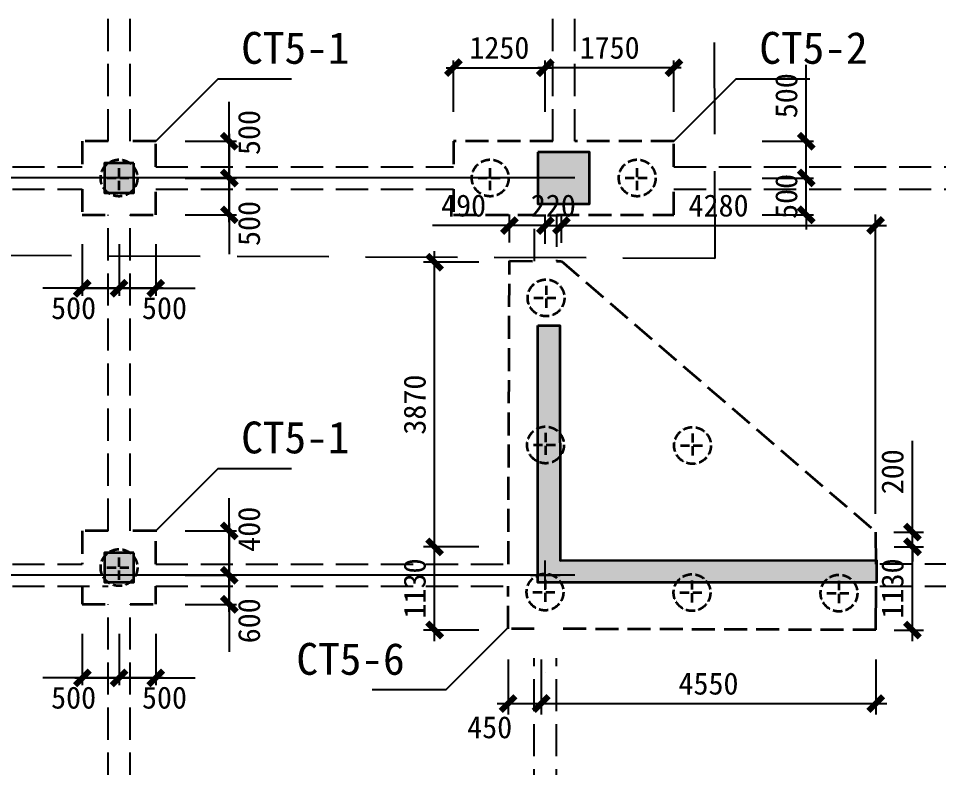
# Model space of a CAD drawing. Header units: millimetres. Extents: x -8252 to 341964, y -299084 to 206355.
# Drawn here: x 151364 to 163884, y 10300 to 20486 of the extents above; entities that cross this region are included whole.
import ezdxf

# ---------------------------------------------------------------- set-up
doc = ezdxf.new("R2010")
doc.units = ezdxf.units.MM
doc.header["$LTSCALE"] = 500
doc.header["$PDMODE"] = 2
doc.header["$PDSIZE"] = 200
doc.linetypes.add('DASH', pattern=[0.35, 0.25, -0.1])
doc.linetypes.add('DASHDOT', pattern=[25.4, 12.7, -6.35, 0, -6.35])
for name, color, linetype in [('dim____', 70, 'Continuous'), ('DOTE', 20, 'DASHDOT'), ('txt', 7, 'Continuous')]:
    doc.layers.add(name, color=color, linetype=linetype)
for name, color, linetype, lineweight in [('kz', 50, 'Continuous', 25), ('s117', 4, 'Continuous', 25), ('s121', 2, 'Continuous', 35), ('shear_wall', 100, 'Continuous', 25), ('zkz', 200, 'Continuous', 35)]:
    doc.layers.add(name, color=color, linetype=linetype, lineweight=lineweight)
doc.styles.add('宋体', font='')
doc.styles.get('宋体').set_extended_font_data('宋体')
doc.dimstyles.new('ISO-25', dxfattribs={"dimtxt": 2.5, "dimasz": 2.5, "dimexe": 1.25, "dimexo": 0.625, "dimtad": 1, "dimtxsty": 'Standard', "dimcen": 2.5, "dimadec": 0, "dimazin": 0, "dimtfac": 1, "dimtmove": 0, "dimatfit": 3, "dimfxl": 1, "dimarcsym": 0})

# ---------------------------------------------------------------- blocks, each defined once
blk = doc.blocks.new('_ArchTick')
at = {"color": 0, "linetype": 'ByBlock', "const_width": 0.4}
blk.add_lwpolyline([(-0.5, -0.5), (0.5, 0.5)], dxfattribs=at)
blk = doc.blocks.new('*D124')
at = {"layer": 'Defpoints', "color": 0, "transparency": 16777216}
for p in [(153233, 18316), (154233, 18316), (153233, 17816)]:
    blk.add_point(p, dxfattribs=at)
at = {"layer": 'dim____', "color": 0, "lineweight": -2, "transparency": 16777216}
for p, q in [((154233, 18316), (154233, 19353)), ((153633, 18316), (154333, 18316)), ((154233, 17716), (154233, 18316)), ((153633, 17816), (154333, 17816))]:
    blk.add_line(p, q, dxfattribs=at)
at = {"layer": 'dim____', "color": 0, "lineweight": -2, "transparency": 16777216, "xscale": 200, "yscale": 200, "zscale": 200}
for p, rotation in [((154233, 18316), 90), ((154233, 17816), 270)]:
    blk.add_blockref('_ArchTick', p, dxfattribs=dict(at, rotation=rotation))
at = {"layer": 'dim____', "color": 7, "transparency": 16777216, "insert": (154503, 18935), "char_height": 300, "attachment_point": 5, "rotation": 90, "style": '宋体'}
blk.add_mtext('500', dxfattribs=at)
blk = doc.blocks.new('*D125')
at = {"layer": 'Defpoints', "color": 0, "transparency": 16777216}
for p in [(153233, 18816), (153233, 18316), (154233, 18316)]:
    blk.add_point(p, dxfattribs=at)
at = {"layer": 'dim____', "color": 0, "lineweight": -2, "transparency": 16777216}
for p, q in [((154233, 18916), (154233, 18316)), ((153633, 18816), (154333, 18816)), ((153633, 18316), (154333, 18316)), ((154233, 18316), (154233, 17280))]:
    blk.add_line(p, q, dxfattribs=at)
at = {"layer": 'dim____', "color": 0, "lineweight": -2, "transparency": 16777216, "xscale": 200, "yscale": 200, "zscale": 200}
for p, rotation in [((154233, 18816), 90), ((154233, 18316), 270)]:
    blk.add_blockref('_ArchTick', p, dxfattribs=dict(at, rotation=rotation))
at = {"layer": 'dim____', "color": 7, "transparency": 16777216, "insert": (154503, 17698), "char_height": 300, "attachment_point": 5, "rotation": 90, "style": '宋体'}
blk.add_mtext('500', dxfattribs=at)
blk = doc.blocks.new('*D126')
at = {"layer": 'Defpoints', "color": 0, "transparency": 16777216}
for p in [(152233, 17816), (152733, 17816), (152733, 16816)]:
    blk.add_point(p, dxfattribs=at)
at = {"layer": 'dim____', "color": 0, "lineweight": -2, "transparency": 16777216}
for p, q in [((152233, 17416), (152233, 16716)), ((152733, 17416), (152733, 16716)), ((152133, 16816), (152733, 16816)), ((152733, 16816), (153770, 16816))]:
    blk.add_line(p, q, dxfattribs=at)
at = {"layer": 'dim____', "color": 0, "lineweight": -2, "transparency": 16777216, "xscale": 200, "yscale": 200, "zscale": 200, "rotation": 180}
blk.add_blockref('_ArchTick', (152233, 16816), dxfattribs=at)
at = {"layer": 'dim____', "color": 0, "lineweight": -2, "transparency": 16777216, "xscale": 200, "yscale": 200, "zscale": 200}
blk.add_blockref('_ArchTick', (152733, 16816), dxfattribs=at)
at = {"layer": 'dim____', "color": 7, "transparency": 16777216, "insert": (153351, 16546), "char_height": 300, "attachment_point": 5, "style": '宋体'}
blk.add_mtext('500', dxfattribs=at)
blk = doc.blocks.new('*D127')
at = {"layer": 'Defpoints', "color": 0, "transparency": 16777216}
for p in [(152733, 17816), (153233, 17816), (152733, 16816)]:
    blk.add_point(p, dxfattribs=at)
at = {"layer": 'dim____', "color": 0, "lineweight": -2, "transparency": 16777216}
for p, q in [((152733, 17416), (152733, 16716)), ((153233, 17416), (153233, 16716)), ((152733, 16816), (151696, 16816)), ((153333, 16816), (152733, 16816))]:
    blk.add_line(p, q, dxfattribs=at)
at = {"layer": 'dim____', "color": 0, "lineweight": -2, "transparency": 16777216, "xscale": 200, "yscale": 200, "zscale": 200, "rotation": 180}
blk.add_blockref('_ArchTick', (152733, 16816), dxfattribs=at)
at = {"layer": 'dim____', "color": 0, "lineweight": -2, "transparency": 16777216, "xscale": 200, "yscale": 200, "zscale": 200}
blk.add_blockref('_ArchTick', (153233, 16816), dxfattribs=at)
at = {"layer": 'dim____', "color": 7, "transparency": 16777216, "insert": (152115, 16546), "char_height": 300, "attachment_point": 5, "style": '宋体'}
blk.add_mtext('500', dxfattribs=at)
blk = doc.blocks.new('*D128')
at = {"layer": 'Defpoints', "color": 0, "transparency": 16777216}
for p in [(153233, 12916), (154233, 12916), (153233, 12519)]:
    blk.add_point(p, dxfattribs=at)
at = {"layer": 'dim____', "color": 0, "lineweight": -2, "transparency": 16777216}
for p, q in [((154233, 12916), (154233, 13963)), ((153633, 12916), (154333, 12916)), ((154233, 12419), (154233, 12916)), ((153633, 12519), (154333, 12519))]:
    blk.add_line(p, q, dxfattribs=at)
at = {"layer": 'dim____', "color": 0, "lineweight": -2, "transparency": 16777216, "xscale": 200, "yscale": 200, "zscale": 200}
for p, rotation in [((154233, 12916), 90), ((154233, 12519), 270)]:
    blk.add_blockref('_ArchTick', p, dxfattribs=dict(at, rotation=rotation))
at = {"layer": 'dim____', "color": 7, "transparency": 16777216, "insert": (154503, 13540), "char_height": 300, "attachment_point": 5, "rotation": 90, "style": '宋体'}
blk.add_mtext('400', dxfattribs=at)
blk = doc.blocks.new('*D129')
at = {"layer": 'Defpoints', "color": 0, "transparency": 16777216}
for p in [(153233, 13519), (153233, 12916), (154233, 12916)]:
    blk.add_point(p, dxfattribs=at)
at = {"layer": 'dim____', "color": 0, "lineweight": -2, "transparency": 16777216}
for p, q in [((154233, 13619), (154233, 12916)), ((153633, 13519), (154333, 13519)), ((153633, 12916), (154333, 12916)), ((154233, 12916), (154233, 11875))]:
    blk.add_line(p, q, dxfattribs=at)
at = {"layer": 'dim____', "color": 0, "lineweight": -2, "transparency": 16777216, "xscale": 200, "yscale": 200, "zscale": 200}
for p, rotation in [((154233, 13519), 90), ((154233, 12916), 270)]:
    blk.add_blockref('_ArchTick', p, dxfattribs=dict(at, rotation=rotation))
at = {"layer": 'dim____', "color": 7, "transparency": 16777216, "insert": (154503, 12296), "char_height": 300, "attachment_point": 5, "rotation": 90, "style": '宋体'}
blk.add_mtext('600', dxfattribs=at)
blk = doc.blocks.new('*D130')
at = {"layer": 'Defpoints', "color": 0, "transparency": 16777216}
for p in [(152233, 12519), (152733, 12519), (152733, 11519)]:
    blk.add_point(p, dxfattribs=at)
at = {"layer": 'dim____', "color": 0, "lineweight": -2, "transparency": 16777216}
for p, q in [((152233, 12119), (152233, 11419)), ((152733, 12119), (152733, 11419)), ((152133, 11519), (152733, 11519)), ((152733, 11519), (153770, 11519))]:
    blk.add_line(p, q, dxfattribs=at)
at = {"layer": 'dim____', "color": 0, "lineweight": -2, "transparency": 16777216, "xscale": 200, "yscale": 200, "zscale": 200, "rotation": 180}
blk.add_blockref('_ArchTick', (152233, 11519), dxfattribs=at)
at = {"layer": 'dim____', "color": 0, "lineweight": -2, "transparency": 16777216, "xscale": 200, "yscale": 200, "zscale": 200}
blk.add_blockref('_ArchTick', (152733, 11519), dxfattribs=at)
at = {"layer": 'dim____', "color": 7, "transparency": 16777216, "insert": (153351, 11249), "char_height": 300, "attachment_point": 5, "style": '宋体'}
blk.add_mtext('500', dxfattribs=at)
blk = doc.blocks.new('*D131')
at = {"layer": 'Defpoints', "color": 0, "transparency": 16777216}
for p in [(152733, 12519), (153233, 12519), (152733, 11519)]:
    blk.add_point(p, dxfattribs=at)
at = {"layer": 'dim____', "color": 0, "lineweight": -2, "transparency": 16777216}
for p, q in [((152733, 12119), (152733, 11419)), ((153233, 12119), (153233, 11419)), ((152733, 11519), (151696, 11519)), ((153333, 11519), (152733, 11519))]:
    blk.add_line(p, q, dxfattribs=at)
at = {"layer": 'dim____', "color": 0, "lineweight": -2, "transparency": 16777216, "xscale": 200, "yscale": 200, "zscale": 200, "rotation": 180}
blk.add_blockref('_ArchTick', (152733, 11519), dxfattribs=at)
at = {"layer": 'dim____', "color": 0, "lineweight": -2, "transparency": 16777216, "xscale": 200, "yscale": 200, "zscale": 200}
blk.add_blockref('_ArchTick', (153233, 11519), dxfattribs=at)
at = {"layer": 'dim____', "color": 7, "transparency": 16777216, "insert": (152115, 11249), "char_height": 300, "attachment_point": 5, "style": '宋体'}
blk.add_mtext('500', dxfattribs=at)
blk = doc.blocks.new('*D374')
at = {"layer": 'Defpoints', "color": 0, "transparency": 16777216}
for p in [(161083, 18316), (162083, 18316), (161083, 17816)]:
    blk.add_point(p, dxfattribs=at)
at = {"layer": 'dim____', "color": 0, "lineweight": -2, "transparency": 16777216}
for p, q in [((162083, 18316), (162083, 18516)), ((161483, 18316), (162183, 18316)), ((162083, 17816), (162083, 18316)), ((161483, 17816), (162183, 17816)), ((162083, 17816), (162083, 17616))]:
    blk.add_line(p, q, dxfattribs=at)
at = {"layer": 'dim____', "color": 0, "lineweight": -2, "transparency": 16777216, "xscale": 200, "yscale": 200, "zscale": 200}
for p, rotation in [((162083, 18316), 270), ((162083, 17816), 90)]:
    blk.add_blockref('_ArchTick', p, dxfattribs=dict(at, rotation=rotation))
at = {"layer": 'dim____', "color": 7, "transparency": 16777216, "insert": (161813, 18066), "char_height": 300, "attachment_point": 5, "rotation": 90, "style": '宋体'}
blk.add_mtext('500', dxfattribs=at)
blk = doc.blocks.new('*D375')
at = {"layer": 'Defpoints', "color": 0, "transparency": 16777216}
for p in [(161083, 18816), (161083, 18316), (162083, 18316)]:
    blk.add_point(p, dxfattribs=at)
at = {"layer": 'dim____', "color": 0, "lineweight": -2, "transparency": 16777216}
for p, q in [((162083, 18816), (162083, 19853)), ((162083, 18316), (162083, 18916)), ((161483, 18816), (162183, 18816)), ((161483, 18316), (162183, 18316))]:
    blk.add_line(p, q, dxfattribs=at)
at = {"layer": 'dim____', "color": 0, "lineweight": -2, "transparency": 16777216, "xscale": 200, "yscale": 200, "zscale": 200}
for p, rotation in [((162083, 18816), 90), ((162083, 18316), 270)]:
    blk.add_blockref('_ArchTick', p, dxfattribs=dict(at, rotation=rotation))
at = {"layer": 'dim____', "color": 7, "transparency": 16777216, "insert": (161813, 19435), "char_height": 300, "attachment_point": 5, "rotation": 90, "style": '宋体'}
blk.add_mtext('500', dxfattribs=at)
blk = doc.blocks.new('*D376')
at = {"layer": 'Defpoints', "color": 0, "transparency": 16777216}
for p in [(158533, 19816), (157283, 18816), (158533, 18816)]:
    blk.add_point(p, dxfattribs=at)
at = {"layer": 'dim____', "color": 0, "lineweight": -2, "transparency": 16777216}
for p, q in [((157283, 19216), (157283, 19916)), ((158533, 19216), (158533, 19916)), ((157183, 19816), (158633, 19816))]:
    blk.add_line(p, q, dxfattribs=at)
at = {"layer": 'dim____', "color": 0, "lineweight": -2, "transparency": 16777216, "xscale": 200, "yscale": 200, "zscale": 200, "rotation": 180}
blk.add_blockref('_ArchTick', (157283, 19816), dxfattribs=at)
at = {"layer": 'dim____', "color": 0, "lineweight": -2, "transparency": 16777216, "xscale": 200, "yscale": 200, "zscale": 200}
blk.add_blockref('_ArchTick', (158533, 19816), dxfattribs=at)
at = {"layer": 'dim____', "color": 7, "transparency": 16777216, "insert": (157908, 20086), "char_height": 300, "attachment_point": 5, "style": '宋体'}
blk.add_mtext('1250', dxfattribs=at)
blk = doc.blocks.new('*D377')
at = {"layer": 'Defpoints', "color": 0, "transparency": 16777216}
for p in [(158533, 19816), (158533, 18816), (160283, 18816)]:
    blk.add_point(p, dxfattribs=at)
at = {"layer": 'dim____', "color": 0, "lineweight": -2, "transparency": 16777216}
for p, q in [((158533, 19216), (158533, 19916)), ((160283, 19216), (160283, 19916)), ((160383, 19816), (158433, 19816))]:
    blk.add_line(p, q, dxfattribs=at)
at = {"layer": 'dim____', "color": 0, "lineweight": -2, "transparency": 16777216, "xscale": 200, "yscale": 200, "zscale": 200, "rotation": 180}
blk.add_blockref('_ArchTick', (158533, 19816), dxfattribs=at)
at = {"layer": 'dim____', "color": 0, "lineweight": -2, "transparency": 16777216, "xscale": 200, "yscale": 200, "zscale": 200}
blk.add_blockref('_ArchTick', (160283, 19816), dxfattribs=at)
at = {"layer": 'dim____', "color": 7, "transparency": 16777216, "insert": (159408, 20086), "char_height": 300, "attachment_point": 5, "style": '宋体'}
blk.add_mtext('1750', dxfattribs=at)
blk = doc.blocks.new('*D658')
at = {"layer": 'Defpoints', "color": 0, "transparency": 16777216}
for p in [(158027, 12170), (158477, 12170), (158477, 11170)]:
    blk.add_point(p, dxfattribs=at)
at = {"layer": 'dim____', "color": 0, "lineweight": -2, "transparency": 16777216}
for p, q in [((158027, 11770), (158027, 11020)), ((158477, 11770), (158477, 11020)), ((157877, 11170), (158627, 11170))]:
    blk.add_line(p, q, dxfattribs=at)
at = {"layer": 'dim____', "color": 0, "lineweight": -2, "transparency": 16777216, "xscale": 200, "yscale": 200, "zscale": 200, "rotation": 180}
blk.add_blockref('_ArchTick', (158027, 11170), dxfattribs=at)
at = {"layer": 'dim____', "color": 0, "lineweight": -2, "transparency": 16777216, "xscale": 200, "yscale": 200, "zscale": 200}
blk.add_blockref('_ArchTick', (158477, 11170), dxfattribs=at)
at = {"layer": 'dim____', "color": 7, "transparency": 16777216, "insert": (157776, 10846), "char_height": 300, "attachment_point": 5, "style": '宋体'}
blk.add_mtext('450', dxfattribs=at)
blk = doc.blocks.new('*D659')
at = {"layer": 'Defpoints', "color": 0, "transparency": 16777216}
for p in [(158477, 12170), (163028, 12170), (163028, 11170)]:
    blk.add_point(p, dxfattribs=at)
at = {"layer": 'dim____', "color": 0, "lineweight": -2, "transparency": 16777216}
for p, q in [((158477, 11770), (158477, 11020)), ((163028, 11770), (163028, 11020)), ((158327, 11170), (163178, 11170))]:
    blk.add_line(p, q, dxfattribs=at)
at = {"layer": 'dim____', "color": 0, "lineweight": -2, "transparency": 16777216, "xscale": 200, "yscale": 200, "zscale": 200, "rotation": 180}
blk.add_blockref('_ArchTick', (158477, 11170), dxfattribs=at)
at = {"layer": 'dim____', "color": 0, "lineweight": -2, "transparency": 16777216, "xscale": 200, "yscale": 200, "zscale": 200}
blk.add_blockref('_ArchTick', (163028, 11170), dxfattribs=at)
at = {"layer": 'dim____', "color": 7, "transparency": 16777216, "insert": (160753, 11440), "char_height": 300, "attachment_point": 5, "style": '宋体'}
blk.add_mtext('4550', dxfattribs=at)
blk = doc.blocks.new('*D660')
at = {"layer": 'Defpoints', "color": 0, "transparency": 16777216}
for p in [(157027, 13300), (158027, 13300), (158027, 12170)]:
    blk.add_point(p, dxfattribs=at)
at = {"layer": 'dim____', "color": 0, "lineweight": -2, "transparency": 16777216}
for p, q in [((157027, 12020), (157027, 13450)), ((157627, 13300), (156877, 13300)), ((157627, 12170), (156877, 12170))]:
    blk.add_line(p, q, dxfattribs=at)
at = {"layer": 'dim____', "color": 0, "lineweight": -2, "transparency": 16777216, "xscale": 200, "yscale": 200, "zscale": 200}
for p, rotation in [((157027, 13300), 90), ((157027, 12170), 270)]:
    blk.add_blockref('_ArchTick', p, dxfattribs=dict(at, rotation=rotation))
at = {"layer": 'dim____', "color": 7, "transparency": 16777216, "insert": (156757, 12735), "char_height": 300, "attachment_point": 5, "rotation": 90, "style": '宋体'}
blk.add_mtext('1130', dxfattribs=at)
blk = doc.blocks.new('*D661')
at = {"layer": 'Defpoints', "color": 0, "transparency": 16777216}
for p in [(157027, 17170), (158027, 17170), (158027, 13300)]:
    blk.add_point(p, dxfattribs=at)
at = {"layer": 'dim____', "color": 0, "lineweight": -2, "transparency": 16777216}
for p, q in [((157027, 13150), (157027, 17320)), ((157627, 17170), (156877, 17170)), ((157627, 13300), (156877, 13300))]:
    blk.add_line(p, q, dxfattribs=at)
at = {"layer": 'dim____', "color": 0, "lineweight": -2, "transparency": 16777216, "xscale": 200, "yscale": 200, "zscale": 200}
for p, rotation in [((157027, 17170), 90), ((157027, 13300), 270)]:
    blk.add_blockref('_ArchTick', p, dxfattribs=dict(at, rotation=rotation))
at = {"layer": 'dim____', "color": 7, "transparency": 16777216, "insert": (156757, 15235), "char_height": 300, "attachment_point": 5, "rotation": 90, "style": '宋体'}
blk.add_mtext('3870', dxfattribs=at)
blk = doc.blocks.new('*D662')
at = {"layer": 'Defpoints', "color": 0, "transparency": 16777216}
for p in [(158533, 17670), (158045, 17188), (158533, 17170)]:
    blk.add_point(p, dxfattribs=at)
at = {"layer": 'dim____', "color": 0, "lineweight": -2, "transparency": 16777216}
for p, q in [((158045, 17438), (158045, 17820)), ((158533, 17420), (158533, 17820)), ((158045, 17670), (156998, 17670)), ((158533, 17670), (157895, 17670))]:
    blk.add_line(p, q, dxfattribs=at)
at = {"layer": 'dim____', "color": 0, "lineweight": -2, "transparency": 16777216, "xscale": 200, "yscale": 200, "zscale": 200, "rotation": 180}
blk.add_blockref('_ArchTick', (158045, 17670), dxfattribs=at)
at = {"layer": 'dim____', "color": 0, "lineweight": -2, "transparency": 16777216, "xscale": 200, "yscale": 200, "zscale": 200}
blk.add_blockref('_ArchTick', (158533, 17670), dxfattribs=at)
at = {"layer": 'dim____', "color": 7, "transparency": 16777216, "insert": (157421, 17940), "char_height": 300, "attachment_point": 5, "style": '宋体'}
blk.add_mtext('490', dxfattribs=at)
blk = doc.blocks.new('*D663')
at = {"layer": 'Defpoints', "color": 0, "transparency": 16777216}
for p in [(158752, 17670), (158533, 17170), (158752, 17185)]:
    blk.add_point(p, dxfattribs=at)
at = {"layer": 'dim____', "color": 0, "lineweight": -2, "transparency": 16777216}
for p, q in [((158533, 17420), (158533, 17820)), ((158752, 17435), (158752, 17820)), ((158533, 17670), (158333, 17670)), ((158533, 17670), (158752, 17670)), ((158752, 17670), (158952, 17670))]:
    blk.add_line(p, q, dxfattribs=at)
at = {"layer": 'dim____', "color": 0, "lineweight": -2, "transparency": 16777216, "xscale": 200, "yscale": 200, "zscale": 200}
blk.add_blockref('_ArchTick', (158533, 17670), dxfattribs=at)
at = {"layer": 'dim____', "color": 0, "lineweight": -2, "transparency": 16777216, "xscale": 200, "yscale": 200, "zscale": 200, "rotation": 180}
blk.add_blockref('_ArchTick', (158752, 17670), dxfattribs=at)
at = {"layer": 'dim____', "color": 7, "transparency": 16777216, "insert": (158642, 17940), "char_height": 300, "attachment_point": 5, "style": '宋体'}
blk.add_mtext('220', dxfattribs=at)
blk = doc.blocks.new('*D664')
at = {"layer": 'Defpoints', "color": 0, "transparency": 16777216}
for p in [(163027, 17670), (158752, 17185), (163027, 13502)]:
    blk.add_point(p, dxfattribs=at)
at = {"layer": 'dim____', "color": 0, "lineweight": -2, "transparency": 16777216}
for p, q in [((158752, 17435), (158752, 17820)), ((163027, 13752), (163027, 17820)), ((158602, 17670), (163177, 17670))]:
    blk.add_line(p, q, dxfattribs=at)
at = {"layer": 'dim____', "color": 0, "lineweight": -2, "transparency": 16777216, "xscale": 200, "yscale": 200, "zscale": 200, "rotation": 180}
blk.add_blockref('_ArchTick', (158752, 17670), dxfattribs=at)
at = {"layer": 'dim____', "color": 0, "lineweight": -2, "transparency": 16777216, "xscale": 200, "yscale": 200, "zscale": 200}
blk.add_blockref('_ArchTick', (163027, 17670), dxfattribs=at)
at = {"layer": 'dim____', "color": 7, "transparency": 16777216, "insert": (160890, 17940), "char_height": 300, "attachment_point": 5, "style": '宋体'}
blk.add_mtext('4280', dxfattribs=at)
blk = doc.blocks.new('*D665')
at = {"layer": 'Defpoints', "color": 0, "transparency": 16777216}
for p in [(163028, 13300), (163528, 13300), (163028, 12170)]:
    blk.add_point(p, dxfattribs=at)
at = {"layer": 'dim____', "color": 0, "lineweight": -2, "transparency": 16777216}
for p, q in [((163528, 12020), (163528, 13450)), ((163278, 13300), (163678, 13300)), ((163278, 12170), (163678, 12170))]:
    blk.add_line(p, q, dxfattribs=at)
at = {"layer": 'dim____', "color": 0, "lineweight": -2, "transparency": 16777216, "xscale": 200, "yscale": 200, "zscale": 200}
for p, rotation in [((163528, 13300), 90), ((163528, 12170), 270)]:
    blk.add_blockref('_ArchTick', p, dxfattribs=dict(at, rotation=rotation))
at = {"layer": 'dim____', "color": 7, "transparency": 16777216, "insert": (163258, 12735), "char_height": 300, "attachment_point": 5, "rotation": 90, "style": '宋体'}
blk.add_mtext('1130', dxfattribs=at)
blk = doc.blocks.new('*D666')
at = {"layer": 'Defpoints', "color": 0, "transparency": 16777216}
for p in [(163027, 13502), (163528, 13502), (163028, 13300)]:
    blk.add_point(p, dxfattribs=at)
at = {"layer": 'dim____', "color": 0, "lineweight": -2, "transparency": 16777216}
for p, q in [((163528, 13502), (163528, 14742)), ((163277, 13502), (163678, 13502)), ((163528, 13300), (163528, 13502)), ((163278, 13300), (163678, 13300)), ((163528, 13300), (163528, 13100))]:
    blk.add_line(p, q, dxfattribs=at)
at = {"layer": 'dim____', "color": 0, "lineweight": -2, "transparency": 16777216, "xscale": 200, "yscale": 200, "zscale": 200}
for p, rotation in [((163528, 13502), 270), ((163528, 13300), 90)]:
    blk.add_blockref('_ArchTick', p, dxfattribs=dict(at, rotation=rotation))
at = {"layer": 'dim____', "color": 7, "transparency": 16777216, "insert": (163258, 14322), "char_height": 300, "attachment_point": 5, "rotation": 90, "style": '宋体'}
blk.add_mtext('200', dxfattribs=at)

msp = doc.modelspace()

# ---------------------------------------------------------------- hatches: boundary and pattern name
at = {"layer": 'kz'}
h = msp.add_hatch(color=52, dxfattribs=at)
h.dxf.hatch_style = 1
h.paths.add_polyline_path([(158433.088, 18666.423), (158433.088, 17966.423), (159133.088, 17966.423), (159133.088, 18666.423)])
h = msp.add_hatch(color=52, dxfattribs=at)
h.dxf.hatch_style = 1
h.paths.add_polyline_path([(152933.088, 18516.423), (152533.088, 18516.423), (152533.088, 18116.423), (152933.088, 18116.423)])
h = msp.add_hatch(color=52, dxfattribs=at)
h.dxf.hatch_style = 1
h.paths.add_polyline_path([(152933.088, 13219.423), (152533.088, 13219.423), (152533.088, 12819.423), (152933.088, 12819.423)])
at = {"layer": 'shear_wall'}
h = msp.add_hatch(color=82, dxfattribs=at)
h.dxf.hatch_style = 1
h.paths.add_polyline_path([(158431.771, 16311.574), (158731.771, 16311.69), (158733.01, 13116.51), (163039.28, 13118.38), (163039.41, 12818.38), (158433.127, 12816.38)])

# ---------------------------------------------------------------- linework, layer by layer
at = {"linetype": 'DASH', "ltscale": 10}
msp.add_lwpolyline([(146051.838, 56966.741), (160728.002, 56910.253), (160838.175, 17222.594), (146162.011, 17279.082)], close=True, dxfattribs=at)
at = {"layer": 'DOTE', "ltscale": 5}
for p, q in [((152733.088, 59216.423), (152733.088, -2133.577)), ((158533.088, 59216.423), (158533.088, -2133.577)), ((222433.088, 18316.423), (143483.088, 18316.423)), ((222433.088, 12916.423), (143483.088, 12916.423))]:
    msp.add_line(p, q, dxfattribs=at)
at = {"layer": 'kz', "lineweight": 35}
for points in [[(158433.088, 18666.423), (158433.088, 17966.423), (159133.088, 17966.423), (159133.088, 18666.423)], [(152933.088, 18516.423), (152533.088, 18516.423), (152533.088, 18116.423), (152933.088, 18116.423)], [(152933.088, 13219.423), (152533.088, 13219.423), (152533.088, 12819.423), (152933.088, 12819.423)]]:
    msp.add_lwpolyline(points, close=True, dxfattribs=at)
at = {"layer": 's117', "linetype": 'DASH', "ltscale": 3.5}
for p, q in [((152583.088, 18816.423), (152583.088, 23266.423)), ((152883.088, 18816.423), (152883.088, 23266.423)), ((158633.088, 18816.423), (158633.088, 22689.073)), ((158933.088, 18816.423), (158933.088, 22689.073)), ((147608.088, 18466.423), (152233.088, 18466.423)), ((153233.088, 18466.423), (157283.088, 18466.423)), ((160283.088, 18466.423), (165433.088, 18466.423)), ((147608.088, 18166.423), (152233.088, 18166.423)), ((153233.088, 18166.423), (157283.088, 18166.423)), ((160283.088, 18166.423), (165433.088, 18166.423)), ((152583.088, 13519.423), (152583.088, 17816.423)), ((152883.088, 13519.423), (152883.088, 17816.423)), ((158385.926, 17186.65), (158383.088, 17816.423)), ((158683.088, 17816.423), (158685.93, 17185.592)), ((147608.088, 13066.423), (152233.088, 13066.423)), ((153233.088, 13066.423), (158082.557, 13066.423)), ((163083.085, 13068.358), (165630.56, 13067.078)), ((147608.088, 12766.423), (152583.088, 12766.423)), ((153233.088, 12766.423), (158082.557, 12766.423)), ((163083.216, 12768.358), (165457.405, 12767.165)), ((152583.088, 7616.423), (152583.088, 12519.423)), ((152883.088, 7616.423), (152883.088, 12519.423)), ((158383.088, 8616.423), (158383.088, 11786.398)), ((158683.088, 8616.423), (158683.088, 11786.398))]:
    msp.add_line(p, q, dxfattribs=at)
at = {"layer": 's121', "linetype": 'DASH', "ltscale": 5}
for p, q in [((163032.883, 13066.123), (163032.088, 13502.445)), ((163027.969, 12170.45), (163032.884, 12766.123))]:
    msp.add_line(p, q, dxfattribs=at)
at = {"layer": 's121', "linetype": 'DASH', "ltscale": 2.5}
for points in [[(152583.088, 18816.423), (152233.088, 18816.423), (152233.088, 18466.423)], [(153233.088, 18466.423), (153233.088, 18816.423), (152883.088, 18816.423)], [(158633.088, 18816.423), (157283.088, 18816.423), (157283.088, 18466.423)], [(160283.088, 18466.423), (160283.088, 18816.423), (158933.088, 18816.423)], [(152233.088, 18166.423), (152233.088, 17816.423), (152583.088, 17816.423)], [(152883.088, 17816.423), (153233.088, 17816.423), (153233.088, 18166.423)], [(157283.088, 18166.423), (157283.088, 17816.423), (158383.088, 17816.423)], [(158683.088, 17816.423), (160283.088, 17816.423), (160283.088, 18166.423)], [(158030.012, 13066.423), (158044.545, 17187.854), (158385.926, 17186.65)], [(158685.93, 17185.592), (158751.648, 17185.36), (163032.088, 13502.445)], [(152583.088, 13519.423), (152233.088, 13519.423), (152233.088, 13066.423)], [(153233.088, 13066.423), (153233.088, 13519.423), (152883.088, 13519.423)], [(152233.088, 12766.423), (152233.088, 12519.423), (152583.088, 12519.423)], [(152883.088, 12519.423), (153233.088, 12519.423), (153233.088, 12766.423)], [(158383.088, 12186.829), (158026.915, 12188.085), (158028.954, 12766.423)], [(163027.969, 12170.45), (158683.088, 12185.771)]]:
    msp.add_lwpolyline(points, dxfattribs=at)
at = {"layer": 'shear_wall', "lineweight": 35}
msp.add_lwpolyline([(158431.771, 16311.574), (158731.771, 16311.69), (158733.01, 13116.51), (163039.28, 13118.38), (163039.41, 12818.38), (158433.127, 12816.38)], close=True, dxfattribs=at)
at = {"layer": 'shear_wall'}
msp.add_point((158533.088, 12916.423), dxfattribs=at)
at = {"layer": 'txt'}
for points in [[(153233.088, 18816.423), (154081.616, 19664.951), (155081.616, 19664.951)], [(160283.088, 18816.423), (161131.616, 19664.951), (162131.616, 19664.951)], [(153233.088, 13519.423), (154081.616, 14367.951), (155081.616, 14367.951)], [(158026.946, 12205.72), (157178.418, 11357.192), (156178.418, 11357.192)]]:
    msp.add_lwpolyline(points, dxfattribs=at)
at = {"layer": 'zkz', "linetype": 'DASH'}
for p, q in [((152733.088, 18151.423), (152733.088, 18481.423)), ((157783.088, 18151.423), (157783.088, 18481.423)), ((159783.088, 18151.423), (159783.088, 18481.423)), ((152568.088, 18316.423), (152898.088, 18316.423)), ((157618.088, 18316.423), (157948.088, 18316.423)), ((159618.088, 18316.423), (159948.088, 18316.423)), ((158542.779, 16851.094), (158542.779, 16521.094)), ((158377.779, 16686.094), (158707.779, 16686.094)), ((158535.726, 14851.106), (158535.726, 14521.106)), ((160535.714, 14844.054), (160535.714, 14514.054)), ((158370.726, 14686.106), (158700.726, 14686.106)), ((160370.714, 14679.054), (160700.714, 14679.054)), ((152733.088, 12854.423), (152733.088, 13184.423)), ((152568.088, 13019.423), (152898.088, 13019.423)), ((158528.674, 12851.119), (158528.674, 12521.119)), ((160528.661, 12844.066), (160528.661, 12514.066)), ((162528.649, 12837.014), (162528.649, 12507.014)), ((158363.674, 12686.119), (158693.674, 12686.119)), ((160363.661, 12679.066), (160693.661, 12679.066)), ((162363.649, 12672.014), (162693.649, 12672.014))]:
    msp.add_line(p, q, dxfattribs=at)
for centre in [(152733.088, 18316.423), (157783.088, 18316.423), (159783.088, 18316.423), (158542.779, 16686.094), (158535.726, 14686.106), (160535.714, 14679.054), (152733.088, 13019.423), (158528.674, 12686.119), (160528.661, 12679.066), (162528.649, 12672.014)]:
    msp.add_circle(centre, 250, dxfattribs=at)

# ---------------------------------------------------------------- texts
at = {"layer": 'txt', "char_height": 433, "width": 1000, "attachment_point": 5}
for s, insert in [('CT5-1', (155131.778, 20081.684)), ('CT5-2', (162181.778, 20081.684)), ('CT5-1', (155131.778, 14784.684)), ('CT5-6', (155883.145, 11773.925))]:
    msp.add_mtext(s, dxfattribs=dict(at, insert=insert))

# ---------------------------------------------------------------- dimensions: what is measured, and where the dimension line sits
at = {"layer": 'dim____'}
for p1, p2, distance, override, picture, middle in [((157283.088, 18816.423), (158533.088, 18816.423), 1000, {"dimtxt": 300, "dimasz": 200, "dimexe": 100, "dimexo": 400, "dimgap": 120, "dimrnd": 10, "dimtxsty": '宋体', "dimblk1": 'ArchTick', "dimblk2": 'ArchTick', "dimsah": 1, "dimdle": 100, "dimclrt": 7, "dimtix": 1}, '*D376', (157908.088, 20086.423)), ((160283.088, 18816.423), (158533.088, 18816.423), -1000, {"dimtxt": 300, "dimasz": 200, "dimexe": 100, "dimexo": 400, "dimgap": 120, "dimrnd": 10, "dimtxsty": '宋体', "dimblk1": 'ArchTick', "dimblk2": 'ArchTick', "dimsah": 1, "dimdle": 100, "dimclrt": 7, "dimtix": 1}, '*D377', (159408.088, 20086.423)), ((153233.088, 17816.423), (153233.088, 18316.423), -1000, {"dimtxt": 300, "dimasz": 200, "dimexe": 100, "dimexo": 400, "dimgap": 120, "dimtad": 2, "dimrnd": 10, "dimtxsty": '宋体', "dimblk1": 'ArchTick', "dimblk2": 'ArchTick', "dimsah": 1, "dimdle": 100, "dimclrt": 7}, '*D124', (154503.088, 18934.747)), ((153233.088, 18816.423), (153233.088, 18316.423), 1000, {"dimtxt": 300, "dimasz": 200, "dimexe": 100, "dimexo": 400, "dimgap": 120, "dimtad": 2, "dimrnd": 10, "dimtxsty": '宋体', "dimblk1": 'ArchTick', "dimblk2": 'ArchTick', "dimsah": 1, "dimdle": 100, "dimclrt": 7}, '*D125', (154503.088, 17698.099)), ((161083.088, 17816.423), (161083.088, 18316.423), -1000, {"dimtxt": 300, "dimasz": 200, "dimexe": 100, "dimexo": 400, "dimgap": 120, "dimrnd": 10, "dimtxsty": '宋体', "dimblk1": 'ArchTick', "dimblk2": 'ArchTick', "dimsah": 1, "dimdle": 100, "dimclrt": 7, "dimtix": 1}, '*D374', (161813.088, 18066.423)), ((153233.088, 17816.423), (152733.088, 17816.423), 1000, {"dimtxt": 300, "dimasz": 200, "dimexe": 100, "dimexo": 400, "dimgap": 120, "dimtad": 2, "dimrnd": 10, "dimtxsty": '宋体', "dimblk1": 'ArchTick', "dimblk2": 'ArchTick', "dimsah": 1, "dimdle": 100, "dimclrt": 7}, '*D127', (152114.764, 16546.423)), ((152233.088, 17816.423), (152733.088, 17816.423), -1000, {"dimtxt": 300, "dimasz": 200, "dimexe": 100, "dimexo": 400, "dimgap": 120, "dimtad": 2, "dimrnd": 10, "dimtxsty": '宋体', "dimblk1": 'ArchTick', "dimblk2": 'ArchTick', "dimsah": 1, "dimdle": 100, "dimclrt": 7}, '*D126', (153351.412, 16546.423)), ((153233.088, 12519.423), (153233.088, 12916.423), -1000, {"dimtxt": 300, "dimasz": 200, "dimexe": 100, "dimexo": 400, "dimgap": 120, "dimtad": 2, "dimrnd": 10, "dimtxsty": '宋体', "dimblk1": 'ArchTick', "dimblk2": 'ArchTick', "dimsah": 1, "dimdle": 100, "dimclrt": 7}, '*D128', (154503.088, 13539.775)), ((153233.088, 13519.423), (153233.088, 12916.423), 1000, {"dimtxt": 300, "dimasz": 200, "dimexe": 100, "dimexo": 400, "dimgap": 120, "dimtad": 2, "dimrnd": 10, "dimtxsty": '宋体', "dimblk1": 'ArchTick', "dimblk2": 'ArchTick', "dimsah": 1, "dimdle": 100, "dimclrt": 7}, '*D129', (154503.088, 12295.585)), ((153233.088, 12519.423), (152733.088, 12519.423), 1000, {"dimtxt": 300, "dimasz": 200, "dimexe": 100, "dimexo": 400, "dimgap": 120, "dimtad": 2, "dimrnd": 10, "dimtxsty": '宋体', "dimblk1": 'ArchTick', "dimblk2": 'ArchTick', "dimsah": 1, "dimdle": 100, "dimclrt": 7}, '*D131', (152114.764, 11249.423)), ((152233.088, 12519.423), (152733.088, 12519.423), -1000, {"dimtxt": 300, "dimasz": 200, "dimexe": 100, "dimexo": 400, "dimgap": 120, "dimtad": 2, "dimrnd": 10, "dimtxsty": '宋体', "dimblk1": 'ArchTick', "dimblk2": 'ArchTick', "dimsah": 1, "dimdle": 100, "dimclrt": 7}, '*D130', (153351.412, 11249.423))]:
    dim = msp.add_aligned_dim(p1=p1, p2=p2, distance=distance, dimstyle='ISO-25', override=override, dxfattribs=at)
    dim.commit()
    dim.dimension.update_dxf_attribs({"geometry": picture, "text_midpoint": middle})
for base, p1, p2, angle, override, picture, middle, dimtype in [((162083.088, 18316.423), (161083.088, 18816.423), (161083.088, 18316.423), 270, {"dimtxt": 300, "dimasz": 200, "dimexe": 100, "dimexo": 400, "dimgap": 120, "dimrnd": 10, "dimtxsty": '宋体', "dimblk1": 'ArchTick', "dimblk2": 'ArchTick', "dimsah": 1, "dimdle": 100, "dimclrt": 7, "dimtix": 1}, '*D375', (162083.088, 19434.747), 161), ((163527.969, 13502.451), (163027.969, 13300.475), (163027.39, 13502.451), 90, {"dimtxt": 300, "dimasz": 200, "dimexe": 150, "dimexo": 250, "dimgap": 120, "dimrnd": 10, "dimtxsty": '宋体', "dimblk1": 'ArchTick', "dimblk2": 'ArchTick', "dimsah": 1, "dimdle": 150, "dimclrt": 7, "dimtix": 1}, '*D666', (163527.969, 14322.451), 160)]:
    dim = msp.add_linear_dim(base=base, p1=p1, p2=p2, angle=angle, dimstyle='ISO-25', override=override, dxfattribs=at)
    dim.commit()
    dim.dimension.update_dxf_attribs({"geometry": picture, "text_midpoint": middle, "dimtype": dimtype})
for base, p1, p2, override, picture, middle in [((158533.088, 17670.25), (158044.545, 17187.854), (158533.088, 17170.25), {"dimtxt": 300, "dimasz": 200, "dimexe": 150, "dimexo": 250, "dimgap": 120, "dimrnd": 10, "dimtxsty": '宋体', "dimblk1": 'ArchTick', "dimblk2": 'ArchTick', "dimsah": 1, "dimdle": 150, "dimclrt": 7, "dimtix": 1}, '*D662', (157421.193, 17670.25)), ((158477.415, 11170.45), (158026.884, 12170.45), (158477.415, 12170.45), {"dimtxt": 300, "dimasz": 200, "dimexe": 150, "dimexo": 400, "dimgap": 120, "dimrnd": 10, "dimtxsty": '宋体', "dimblk1": 'ArchTick', "dimblk2": 'ArchTick', "dimsah": 1, "dimdle": 150, "dimclrt": 7, "dimtix": 1, "dimtmove": 2}, '*D658', (157775.595, 10846.045))]:
    dim = msp.add_linear_dim(base=base, p1=p1, p2=p2, dimstyle='ISO-25', override=override, dxfattribs=at)
    dim.commit()
    dim.dimension.update_dxf_attribs({"geometry": picture, "text_midpoint": middle, "dimtype": 160})
for base, p1, p2, override, picture, middle in [((158751.648, 17670.25), (158533.088, 17170.25), (158751.648, 17185.36), {"dimtxt": 300, "dimasz": 200, "dimexe": 150, "dimexo": 250, "dimgap": 120, "dimtad": 1, "dimrnd": 10, "dimtxsty": '宋体', "dimblk1": 'ArchTick', "dimblk2": 'ArchTick', "dimsah": 1, "dimdle": 150, "dimclrt": 7, "dimtix": 1, "dimtmove": 0}, '*D663', (158642.368, 17940.25)), ((163027.39, 17670.25), (158751.648, 17185.36), (163027.39, 13502.451), {"dimtxt": 300, "dimasz": 200, "dimexe": 150, "dimexo": 250, "dimgap": 120, "dimtad": 1, "dimrnd": 10, "dimtxsty": '宋体', "dimblk1": 'ArchTick', "dimblk2": 'ArchTick', "dimsah": 1, "dimdle": 150, "dimclrt": 7, "dimtix": 1, "dimtmove": 0}, '*D664', (160889.519, 17940.25)), ((163027.969, 11170.45), (158477.415, 12170.45), (163027.969, 12170.45), {"dimtxt": 300, "dimasz": 200, "dimexe": 150, "dimexo": 400, "dimgap": 120, "dimtad": 1, "dimrnd": 10, "dimtxsty": '宋体', "dimblk1": 'ArchTick', "dimblk2": 'ArchTick', "dimsah": 1, "dimdle": 150, "dimclrt": 7, "dimtix": 1, "dimtmove": 0}, '*D659', (160752.692, 11440.45))]:
    dim = msp.add_linear_dim(base=base, p1=p1, p2=p2, dimstyle='ISO-25', override=override, dxfattribs=at)
    dim.commit()
    dim.dimension.update_dxf_attribs({"geometry": picture, "text_midpoint": middle})
for base, p1, p2, override, picture, middle in [((157026.8835, 17170.2497), (158026.8835, 13300.4749), (158026.8835, 17170.2497), {"dimtxt": 300, "dimasz": 200, "dimexe": 150, "dimexo": 400, "dimgap": 120, "dimtad": 1, "dimrnd": 10, "dimtxsty": '宋体', "dimblk1": 'ArchTick', "dimblk2": 'ArchTick', "dimsah": 1, "dimdle": 150, "dimclrt": 7, "dimtix": 1, "dimtmove": 0}, '*D661', (156756.8835, 15235.3623)), ((157026.8835, 13300.4749), (158026.8835, 12170.45), (158026.8835, 13300.4749), {"dimtxt": 300, "dimasz": 200, "dimexe": 150, "dimexo": 400, "dimgap": 120, "dimtad": 1, "dimrnd": 10, "dimtxsty": '宋体', "dimblk1": 'ArchTick', "dimblk2": 'ArchTick', "dimsah": 1, "dimdle": 150, "dimclrt": 7, "dimtix": 1, "dimtmove": 0}, '*D660', (156756.8835, 12735.4624)), ((163527.9689, 13300.4749), (163027.9689, 12170.45), (163027.9689, 13300.4749), {"dimtxt": 300, "dimasz": 200, "dimexe": 150, "dimexo": 250, "dimgap": 120, "dimtad": 1, "dimrnd": 10, "dimtxsty": '宋体', "dimblk1": 'ArchTick', "dimblk2": 'ArchTick', "dimsah": 1, "dimdle": 150, "dimclrt": 7, "dimtix": 1, "dimtmove": 0}, '*D665', (163257.9689, 12735.4624))]:
    dim = msp.add_linear_dim(base=base, p1=p1, p2=p2, angle=90, dimstyle='ISO-25', override=override, dxfattribs=at)
    dim.commit()
    dim.dimension.update_dxf_attribs({"geometry": picture, "text_midpoint": middle})

doc.saveas('drawing.dxf')
